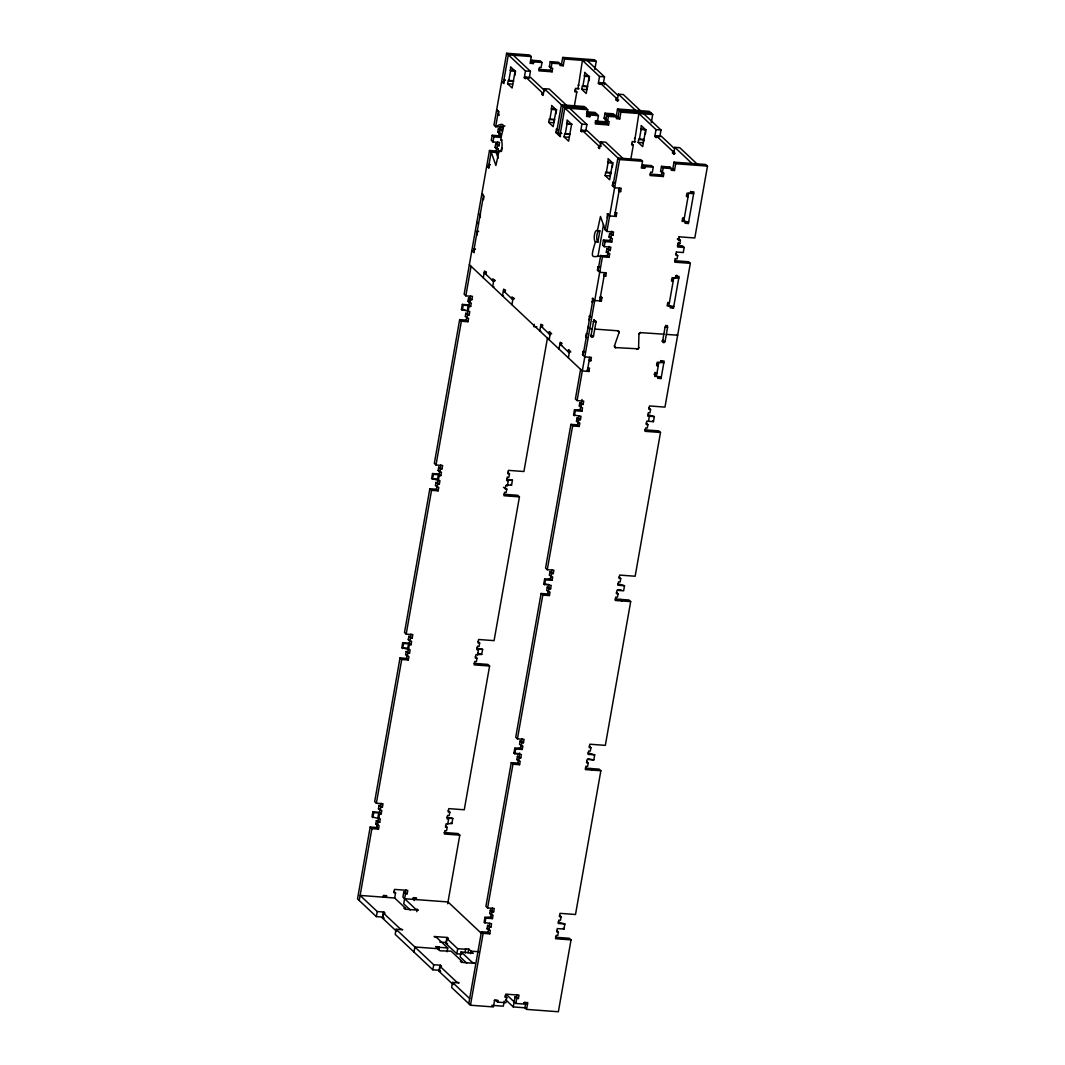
<?xml version="1.0" encoding="UTF-8"?>
<svg xmlns="http://www.w3.org/2000/svg" width="1065" height="1065" viewBox="0 0 1065 1065"><rect width="100%" height="100%" fill="white"/><g stroke="black" fill="none" stroke-linecap="round" stroke-linejoin="round"><path stroke-width="1.5" d="M594.736 329.072L617.647 330.776A1.797 1.624 -46.7 0 1 618.326 330.975A1.797 1.624 -47.8 0 1 618.792 331.428L619.031 332.134A1.89 1.704 -48 0 1 618.951 332.812L614.532 345.686L615.144 347.563L638.148 348.827A1.944 1.731 -46.6 0 0 638.574 348.242L638.933 334.304L640.185 332.6L663.828 334.197M638.76 347.523L638.76 347.483A1.917 1.717 -47.6 0 1 638.587 348.202L638.148 348.827A1.837 1.651 -46 0 1 636.777 349.333M597.998 256.239L603.509 224.542M618.938 332.866L619.031 332.134A1.877 1.691 -48.4 0 0 618.805 331.468L617.647 330.776M498.127 148.94L497.821 152.588L496.117 150.99L489.487 150.498L464.14 294.26L465.831 295.857L472.461 296.35L471.875 299.731L468.52 298.014L467.921 301.395L471.276 303.112L470.677 306.494L468.986 304.896L462.343 304.404L461.451 309.489L469.785 311.566L469.186 314.947L465.831 313.23L465.232 316.625L468.587 318.342L467.988 321.723L466.297 320.126L459.667 319.633L434.32 463.395L436.011 464.992L442.641 465.485L442.042 468.866L438.7 467.149L438.101 470.53L441.456 472.248L440.857 475.629L439.166 474.031L432.523 473.539L431.631 478.611L439.965 480.701L439.366 484.082L436.011 482.365L435.412 485.747L438.767 487.464L438.168 490.845L436.477 489.261L429.847 488.768L404.5 632.53L406.191 634.114L412.821 634.607L412.222 637.988L408.867 636.271L408.281 639.652L411.623 641.383L411.037 644.764L409.333 643.167L402.703 642.674L401.811 647.746L410.132 649.836L409.546 653.218L406.191 651.5L405.592 654.882L408.947 656.599L408.348 659.981L406.657 658.383L400.027 657.89L374.667 801.652L376.371 803.25L383.001 803.742L382.402 807.124L379.047 805.406L378.448 808.788L381.803 810.505L381.217 813.886L379.513 812.302L372.883 811.81L371.991 816.882L380.312 818.958L379.726 822.353L376.371 820.622L375.772 824.017L379.127 825.734L378.528 829.116L376.837 827.518L370.194 827.026L357.521 898.9L376.344 916.619L382.987 917.111L384.106 918.176L382.455 918.057L383.347 912.985L385.011 913.104L383.879 912.039L377.25 911.547L360.116 895.425L394.662 897.995L405.579 908.272L403.928 908.152L405.059 909.204L418.319 910.189L415.536 909.004L402.916 897.129L403.808 892.057L407.163 893.775L407.762 890.393L394.503 889.408L393.904 892.789L395.554 892.923L394.662 897.995M500.816 133.724L500.497 137.372L498.806 135.774L492.176 135.282L491.271 140.354L492.975 141.951L499.605 142.444L499.006 145.825L495.651 144.108L495.065 147.489L498.407 149.207M533.392 63.554L531.701 61.97L531.994 60.279L533.698 61.863L533.392 63.554L530.077 63.314L531.275 56.551L529.571 54.954L506.634 53.25L493.96 125.124L495.651 126.722L502.294 127.214L501.695 130.596L498.34 128.878L497.741 132.26L501.096 133.977M372.83 817.68L373.735 812.595L372.883 811.81M402.663 648.545L403.555 643.473L402.703 642.674M432.483 479.41L433.375 474.338L432.523 473.539M462.303 310.288L463.195 305.202L462.343 304.404M359.224 900.497L371.898 828.623L370.194 827.026M376.371 803.25L401.718 659.488L400.027 657.89M406.191 634.114L431.538 490.353L429.847 488.768M436.011 464.992L461.358 321.231L459.667 319.633M465.831 295.857L471.049 266.263M473.539 252.165L483.483 195.787M488.449 167.604L491.178 152.095L489.487 150.498M492.975 141.951L493.867 136.879L492.176 135.282M498.393 111.226L495.651 126.722C509.603 118.641 500.417 133.471 501.003 139.981A5.924 2.09 -85.8 0 1 501.895 147.383A5.924 2.09 -85.8 0 1 499.019 151.243L495.904 165.474L491.178 152.095L497.821 152.588M503.359 83.03L508.325 54.848L531.275 56.551M474.963 248.837L474.138 248.784L474.098 252.698L471.848 250.568M478.092 231.078L477.266 231.025L477.24 234.939L476.667 234.407M489.873 164.276L489.048 164.21L489.008 168.137L486.758 166.007M499.192 115.193L498.353 115.14L498.953 111.758L496.689 109.628M504.783 79.715L503.958 79.649L503.918 83.563L501.668 81.433M377.809 818.04L378.701 812.968L373.735 812.595M407.629 648.918L408.521 643.832L403.555 643.473M437.449 479.782L438.354 474.71L433.375 474.338M467.282 310.647L468.174 305.575L463.195 305.202M514.781 75.482L515.553 71.129L510.574 70.756L510.601 66.842L515.127 71.102L512.145 88.009L507.619 83.762L508.218 80.381L513.197 80.74M376.837 827.518L377.423 824.137L375.772 824.017M378.022 820.756L378.621 817.374M379.513 812.302L379.912 810.039M380.711 805.526L381.11 803.276M406.657 658.383L407.256 655.002M407.842 651.62L408.441 648.239L401.811 647.746M409.333 643.167L409.732 640.904M410.531 636.404L410.93 634.141M436.477 489.261L437.076 485.866M437.675 482.485L438.261 479.104L433.295 478.744M439.166 474.031L439.552 471.782M440.351 467.269L440.75 465.019M466.297 320.126L466.896 316.744M467.495 313.363L468.094 309.982M468.986 304.896L469.585 301.515L467.921 301.395M470.171 298.133L470.57 295.884M496.117 150.99L496.716 147.609L495.065 147.489M499.006 145.825L497.315 144.228L497.714 141.978M498.806 135.774L499.405 132.393L497.741 132.26M501.695 130.596L500.004 129.011L500.39 126.748M377.463 825.601L378.062 822.22L376.371 820.622M378.661 818.839L379.553 813.766L378.701 812.968M380.152 810.385L380.751 807.004L379.047 805.406M407.283 656.479L407.882 653.098L406.191 651.5M408.481 649.717L409.373 644.631L408.521 643.832M409.972 641.25L410.571 637.868L408.867 636.271M437.103 487.344L437.702 483.963L436.011 482.365M438.301 480.581L439.193 475.509L438.354 474.71M439.792 472.128L440.391 468.733L438.7 467.149M466.936 318.209L467.522 314.827L465.831 313.23M468.121 311.446L469.013 306.374L468.174 305.575M469.612 302.993L470.211 299.611L468.52 298.014M496.756 149.087L497.355 145.705M499.432 133.857L500.031 130.476M513.756 81.273L508.777 80.913L510.574 70.756M502.161 147.676L501.495 151.43L499.019 151.257M483.284 277.779L484.482 271.016L486.439 272.134M485.613 272.081L485.307 273.772L486.146 273.825M376.344 916.619L377.25 911.547M544.867 90.844L530.676 77.479L525.697 77.106L525.391 78.797L524.273 77.732L525.458 70.969L506.634 53.25M383.054 897.129L383.347 895.439L386.675 895.678L386.369 897.382L384.678 895.785M513.303 55.22L530.437 71.342L529.238 78.104L524.273 77.732M495.225 280.707L492.469 280.494L492.762 278.804L493.894 279.869L492.696 286.631L493.947 286.725M383.2 915.847L383.879 912.039M531.994 60.279L540.288 60.891L541.992 62.489L541.087 67.561L539.436 67.428L538.837 70.823L552.109 71.808L552.695 68.413L549.354 66.696L550.246 61.624L558.539 62.249L560.23 63.833L559.937 65.524L563.252 65.777L564.437 59.014L562.746 57.417L561.548 64.18L563.252 65.777M503.479 295.924L502.494 295.857L503.678 289.081L504.81 290.146L504.517 291.837L505.343 291.903M566.394 105.182L549.26 89.061L544.282 88.688L543.097 95.451L541.965 94.386L542.258 92.695L525.697 77.106M396.06 929.266L395.168 934.351L432.816 969.789L439.459 970.282L440.577 971.347L438.926 971.213L439.818 966.141L441.482 966.261L440.351 965.209L433.708 964.717L396.06 929.266L402.703 929.758L399.907 928.573L383.347 912.985M405.472 892.19L405.872 889.927M552.109 71.808L550.405 70.21L551.004 66.829L549.354 66.696M403.808 892.057L405.512 893.655L403.715 903.799L410.265 909.976M551.044 68.293L551.936 63.221L550.246 61.624M511.906 304.71L513.09 297.947L511.959 296.882L511.666 298.573L514.435 298.772M548.661 122.382L549.247 119L554.226 119.373L553.627 122.755L548.661 122.382L553.174 126.642L556.156 109.722L551.643 105.475L551.603 109.389L556.582 109.762L555.81 114.101M554.798 119.906L549.82 119.533L551.603 109.389M412.901 899.339L413.207 897.649L416.522 897.902L416.229 899.592L414.525 897.995L414.085 900.537M416.748 911.667L417.187 909.137M561.255 132.872L560.43 132.806L560.39 136.719L555.877 132.473L556.476 129.091L557.301 129.145M556.449 133.005L561.415 104.809L584.352 106.513L587.747 109.708L586.549 116.471L589.864 116.724L590.17 115.033L586.775 111.838L595.069 112.451L598.463 115.646L597.558 120.718L595.907 120.598L595.308 123.979L608.581 124.964L609.167 121.583L607.516 121.45L604.121 118.268L605.027 113.196L613.307 113.809L616.702 117.004L616.409 118.694L619.723 118.934L620.908 112.171L617.527 108.976L616.329 115.752L619.723 118.934M413.992 952.07L414.884 946.985L437.835 948.689M558.14 134.603L563.105 106.407L586.043 108.111M559.831 136.187L564.796 108.004L587.747 109.708M566.473 123.394L572.025 124.285L567.046 123.913L567.073 119.999L571.599 124.259L568.617 141.166L564.091 136.919L564.69 133.538L570.228 134.443M565.249 134.07L567.046 123.913M574.914 91.63L575.473 88.502M534.177 324.346L533.778 326.609L536.88 326.835M445.463 825.761L447.167 827.359L446.568 830.74L444.904 830.607L444.318 834.002L459.787 835.146L447.686 903.759M447.753 823.977L448.658 818.892L447.806 818.106L452.785 818.466L451.893 823.538L446.102 823.844L445.503 827.225L447.167 827.359M448.152 810.532L449.843 812.129L449.257 815.51L447.593 815.391L446.994 818.772L448.658 818.892M475.296 656.626L476.987 658.223L476.388 661.605L474.724 661.485L474.138 664.866L489.607 666.011L464.26 809.773L448.791 808.628L448.192 812.009L449.843 812.129M477.586 654.842L478.478 649.77L477.626 648.971L482.605 649.344L481.713 654.416L475.922 654.722L475.323 658.103L476.987 658.223M477.972 641.41L479.663 643.007L479.077 646.388L477.413 646.255L476.814 649.637L478.478 649.77M503.452 487.371L506.807 489.088L506.208 492.469L504.557 492.349L503.958 495.731L519.44 496.889L494.08 640.651L478.611 639.493L478.012 642.874L479.663 643.007M506.807 489.088L505.143 488.968L505.742 485.587L507.406 485.707L508.298 480.635L507.446 479.836L512.425 480.209L511.533 485.281L508.218 485.041M507.792 472.274L509.496 473.872L508.897 477.253L507.233 477.133L506.634 480.515L508.298 480.635M574.408 105.688L576.844 91.91L575.14 90.325M578.002 89.061L582.409 60.346L599.542 76.467L604.507 76.84L603.322 83.602L598.344 83.23L599.542 76.467M581.703 89.26L582.302 85.879L587.268 86.238L586.669 89.633L581.703 89.26L586.216 93.507L589.198 76.6L584.685 72.34L584.645 76.254L589.624 76.627L584.086 75.722M587.84 86.771L582.861 86.411L584.645 76.254M540.754 331.015L539.755 330.935L540.953 324.173L542.085 325.238L541.779 326.928L542.618 326.982M588.852 80.98L589.371 78.078M432.816 969.789L433.708 964.717M601.339 144.001L587.135 130.636L582.169 130.263L581.863 131.954L580.745 130.888L581.929 124.126L544.282 88.688M438.447 949.354L438.887 946.812L435.572 946.572L440.085 950.819L451.134 951.152L462.05 961.429L460.399 961.309L461.531 962.374L474.79 963.359L472.008 962.161L461.092 951.884L460.187 956.969L466.736 963.133M439.006 949.887L438.887 946.812M547.53 337.552L523.913 471.515L508.431 470.371L507.832 473.752L509.496 473.872M594.789 69.544L596.227 61.371L594.536 59.773L562.746 57.417M550.059 332.027L549.234 331.974L548.941 333.664L551.697 333.864M588.173 115.127L588.466 113.436L596.759 114.048M569.775 108.377L586.908 124.498L585.71 131.261L580.745 130.888M549.167 339.802L550.365 333.026L549.234 331.974M439.459 970.282L440.351 965.209M461.784 954.147L456.805 953.774L445.889 943.497L446.781 938.425L448.445 938.545L447.313 937.48L434.041 936.494L436.823 937.679L447.753 947.957L447.074 951.764M447.313 937.48L446.408 942.552L439.778 942.059M600.301 84.361L599.475 84.295L599.768 82.604L604.747 82.977L617.767 95.224M604.454 84.668L604.747 82.977M558.965 349.014L560.15 342.251L562.107 343.369M561.282 343.303L560.989 344.993L561.814 345.06M622.865 158.339L605.732 142.217L600.753 141.845L599.568 148.621L598.437 147.556L598.73 145.865L582.169 130.263M456.805 953.774L457.697 948.702L446.781 938.425M439.818 966.141L456.379 981.744L459.175 982.928L452.532 982.436L451.64 987.508L470.464 1005.227L493.401 1006.931L494.599 1000.168L497.914 1000.408L497.621 1002.098L505.915 1002.711L506.807 997.639L505.116 996.041M608.581 124.964L605.186 121.769L605.785 118.388L604.121 118.268M607.516 121.45L608.408 116.378L605.027 113.196M569.269 350.105L568.43 350.039L568.138 351.73L570.907 351.943M568.377 357.867L569.562 351.104L568.43 350.039M465.325 953.122L465.432 948.782L468.746 949.035L473.259 953.282L461.092 951.884M617.993 101.015L616.036 99.897L616.342 98.206L599.768 82.604M617.168 100.949L618.366 94.186L623.331 94.559L640.464 110.68M468.068 952.842L468.746 949.035M605.133 175.552L605.719 172.171L610.698 172.53L610.099 175.911L605.133 175.552L609.646 179.799L612.628 162.892L608.115 158.632L608.075 162.546L613.054 162.918L607.516 162.013M611.27 173.062L606.291 172.703L608.075 162.546M609.659 253.936L606.304 252.205L606.904 248.824L610.258 250.541L610.857 247.16L604.214 246.667L602.524 245.083L603.416 239.998L605.12 241.595L611.749 242.088L612.348 238.706L608.994 236.989L609.593 233.608L612.947 235.325L613.533 231.944L606.904 231.451L605.213 229.854L600.487 216.475L597.385 230.706A5.924 2.09 -85.8 0 0 594.496 234.566A5.924 2.09 -85.8 0 0 595.388 241.981C589.012 262.709 592.619 255.187 607.37 255.72L609.06 257.317L609.659 253.936L608.248 252.605M470.557 953.694L470.996 951.152L478.944 951.751M618.019 117.336L619.218 110.574L651.008 112.93M595.388 241.981L597.878 242.154L599.861 230.879L597.385 230.706M612.282 167.272L612.801 164.369M589.158 360.636L590.822 360.769L591.421 357.387L584.791 356.895L582.528 354.765L583.127 351.383L583.953 351.437M587.055 337.592L585.657 337.006L586.256 333.625L587.081 333.678M589.304 320.059L589.331 316.145L590.17 316.212M592.433 302.3L592.473 298.386L593.298 298.453M603.788 275.808L605.732 276.194L606.331 272.813L599.702 272.321L597.438 270.191L598.037 266.809L598.863 266.876M608.208 213.879L607.383 213.825L607.343 217.739M618.698 191.247L620.642 191.633L621.241 188.252L614.611 187.76L612.348 185.63L612.947 182.248L613.773 182.315M468.773 1003.629L481.447 931.755L488.076 932.248L489.78 933.832L490.366 930.451L487.024 928.733L487.61 925.352L490.965 927.069L491.564 923.688L484.082 922.397L484.974 917.324L490.765 917.018L492.456 918.616L493.055 915.234L489.7 913.517L490.299 910.136L493.654 911.853L494.253 908.472L487.61 907.979L485.92 906.382L511.267 762.62L517.896 763.112L519.6 764.71L520.199 761.329L516.845 759.611L517.43 756.217L520.785 757.934L521.384 754.553L513.902 753.261L514.794 748.189L520.585 747.883L522.276 749.48L522.875 746.099L519.52 744.382L520.119 741L523.474 742.718L524.073 739.336L517.43 738.844L515.74 737.246L541.087 593.485L547.73 593.977L549.42 595.575L550.019 592.193L546.664 590.476L547.264 587.095L550.618 588.812L551.204 585.431L543.722 584.139L544.628 579.067L550.405 578.761L552.109 580.358L552.695 576.964L549.34 575.246L549.939 571.865L553.294 573.582L553.893 570.201L547.264 569.708L545.56 568.111L570.92 424.363L577.549 424.842L579.24 426.439L579.839 423.058L576.485 421.341L577.084 417.959L580.438 419.677L581.024 416.295L573.556 415.004L574.448 409.932L580.225 409.626L581.929 411.223L582.515 407.842L579.174 406.124L579.759 402.743L583.114 404.46L583.713 401.079L577.084 400.586L575.393 398.989L580.611 369.382M583.087 355.297L593.032 298.919M607.942 214.358L605.213 229.854L606.864 229.973M470.464 1005.227L483.137 933.339L481.447 931.755M484.934 923.195L485.826 918.123L484.974 917.324M487.61 907.979L512.957 764.217L511.267 762.62M514.754 754.06L515.646 748.988L514.794 748.189M517.43 738.844L542.791 595.082L541.087 593.485M544.574 584.938L545.466 579.866L544.628 579.067M547.264 569.708L572.611 425.947L570.92 424.363M574.394 415.803L575.286 410.731L574.448 409.932M577.084 400.586L602.431 256.825L600.74 255.227L597.998 270.723L599.662 270.856M604.214 246.667L605.12 241.595M606.904 231.451L619.577 159.564L600.753 141.845M488.076 932.248L488.675 928.853L487.024 928.733M489.274 925.472L489.674 923.222M490.765 917.018L491.364 913.637L489.7 913.517M491.963 910.255L492.349 908.006M517.896 763.112L518.495 759.731L516.845 759.611M519.094 756.35L519.693 752.968M520.585 747.883L521.184 744.502M521.783 741.12L522.183 738.87M547.73 593.977L548.129 591.727M548.914 587.214L549.314 584.965M550.405 578.761L551.004 575.38M551.603 571.998L552.003 569.735M577.549 424.842L577.949 422.592M578.734 418.079L579.134 415.829M580.225 409.626L580.824 406.244M581.423 402.863L582.023 399.481M607.37 255.72L607.822 253.177M610.258 250.541L608.568 248.957L609.007 246.414M611.749 242.088L610.059 240.49L610.644 237.109L608.994 236.989M612.947 235.325L611.243 233.728L611.696 231.198M488.715 930.331L489.314 926.949L487.61 925.352M491.391 915.115L491.99 911.72L490.299 910.136M518.535 761.195L519.134 757.814L517.43 756.217M521.224 745.979L521.81 742.598L520.119 741M548.355 592.073L548.954 588.692L547.264 587.095M551.044 576.844L551.643 573.463L549.939 571.865M578.175 422.938L578.774 419.557L577.084 417.959M580.864 407.722L581.463 404.327L579.759 402.743M587.281 371.352L589.757 357.254M593.485 336.114L595.974 322.029A1.331 1.198 -46.7 0 0 594.949 320.658A1.331 1.198 -46.7 0 0 593.485 321.843L590.995 335.928A1.331 1.198 -46.7 0 0 592.034 337.299A1.331 1.198 -46.7 0 0 593.485 336.114L590.582 335.528M599.702 300.876L604.667 272.693M608.009 253.803L608.594 250.421M610.684 238.587L611.283 235.205M614.611 216.315L619.577 188.132M469.359 264.666L582.302 370.979L588.932 371.472L589.531 368.091L587.867 367.971M592.473 298.386L594.723 300.516L601.366 301.009L601.951 297.628L600.54 296.296M607.383 213.825L609.633 215.942L616.276 216.435L616.582 212.787M630.72 159.777L633.316 145.08L631.612 143.482M634.474 142.217L638.88 113.502L656.013 129.624L660.979 129.997L659.794 136.759L654.815 136.4L656.013 129.624M638.175 142.417L638.76 139.036L643.739 139.409L643.14 142.79L638.175 142.417L642.688 146.664L645.67 129.757L641.157 125.51L641.117 129.424L646.096 129.784L640.558 128.892M644.312 139.941L639.333 139.568L641.117 129.424M645.323 134.137L645.843 131.235M644.644 168.283L642.954 166.686L643.247 164.995L644.937 166.593L644.644 168.283L641.33 168.044L642.514 161.268L640.824 159.683L617.886 157.979L612.908 186.162L614.572 186.282M651.261 122.715L652.699 114.527L649.304 111.346L617.527 108.976M656.772 137.518L655.947 137.452L656.24 135.761L661.219 136.134L674.238 148.381M504.224 1001.127L503.319 1006.199L491.804 1005.347M643.247 164.995L651.54 165.608L653.231 167.205L652.339 172.277L650.675 172.157L650.089 175.539L663.349 176.524L663.948 173.142L660.593 171.425L661.485 166.353L669.779 166.965L671.482 168.563L671.176 170.254L674.491 170.507L675.689 163.73L673.999 162.146L672.8 168.909L674.491 170.507M526.137 1007.889L513.277 1006.931L515.061 996.787L518.415 998.504L519.014 995.123L505.742 994.138L505.143 997.519L506.807 997.639M516.725 996.907L517.124 994.657M663.349 176.524L661.658 174.926L662.257 171.545L660.593 171.425M555.517 937.253L569.349 938.278L571.04 939.876L558.366 1011.75L526.576 1009.394L527.774 1002.631L524.459 1002.378L524.153 1004.069L515.859 1003.456L516.751 998.384L515.061 996.787M662.297 173.023L663.189 167.951L661.485 166.353M669.566 168.23L669.779 166.965M674.465 154.172L672.508 153.054L672.814 151.363L656.24 135.761M673.639 154.119L674.837 147.343L679.803 147.715L696.936 163.837M654.682 374.893L655.135 372.351M571.04 939.876L555.557 938.718L556.156 935.336L557.82 935.456L558.406 932.075L556.755 931.955L557.354 928.573L563.984 929.066L564.876 923.994L558.246 923.501L558.845 920.12L560.496 920.24L561.095 916.859L559.431 916.739L560.03 913.344L575.513 914.502L600.86 770.741L585.377 769.596L585.976 766.201L587.64 766.334L588.239 762.953L586.575 762.82L587.174 759.438L593.804 759.931L594.696 754.859L588.066 754.366L588.665 750.985L590.316 751.105L590.915 747.723L589.264 747.603L589.85 744.222L605.333 745.367L630.68 601.605L615.211 600.46L615.796 597.079L617.46 597.199L618.059 593.817L616.395 593.698L616.994 590.316L623.624 590.809L624.516 585.723L617.886 585.231L618.485 581.849L620.149 581.983L620.735 578.588L619.085 578.468L619.684 575.087L635.153 576.232L660.5 432.47L645.031 431.325L645.616 427.944L647.28 428.063L647.879 424.682L646.215 424.562L646.814 421.181L653.444 421.673L654.349 416.601L647.706 416.109L648.305 412.727L649.97 412.847L650.555 409.466L648.904 409.346L649.504 405.951L664.973 407.11L690.333 263.348L674.851 262.19L675.17 258.542M675.45 258.808L677.1 258.941L677.699 255.56L676.049 255.427L676.355 251.779M676.634 252.046L683.277 252.538L684.169 247.466L677.54 246.974L677.846 243.326M678.125 243.592L679.789 243.712L680.389 240.331L678.725 240.211L679.044 236.563M648.479 421.301L649.37 416.229M658.862 362.393L656.373 376.478L654.056 374.294M662.59 341.253L665.079 327.155A1.331 1.198 -46.7 0 1 666.544 325.983A1.331 1.198 -46.7 0 1 667.569 327.341L665.079 341.426A1.331 1.198 -46.7 0 1 663.615 342.611A1.331 1.198 -46.7 0 1 662.59 341.279L665.079 341.426M668.807 306.014L673.772 277.819M683.717 221.44L688.682 193.258M658.037 376.611L657.731 378.301L661.059 378.541L664.134 361.062L660.819 360.822L660.526 362.513M670.457 306.134L670.165 307.825L673.479 308.078L679.044 276.501L675.729 276.261L675.436 277.952M690.346 193.377L690.639 191.687L693.954 191.94L688.389 223.504L685.075 223.264L685.367 221.573L683.677 219.976M671.482 279.616L673.173 281.2L671.522 281.08L672.121 277.699L678.751 278.191L676.634 275.223M673.999 162.146L705.775 164.503L707.48 166.1L694.806 237.974L679.324 236.829M614.518 345.726L614.532 345.686A1.784 1.611 -46.7 0 0 615.823 347.776M591.621 334.982L590.582 335.688M500.63 127.094L504.903 125.856M564.437 59.014L596.227 61.371M533.698 61.863L541.992 62.489M551.936 63.221L560.23 63.833M538.797 69.345L550.405 70.21M525.458 70.969L530.437 71.342M510.002 70.223L514.981 70.596M578.029 85.147L578.867 85.213M504.517 80.181L505.356 80.248M579.094 88.661L575.779 88.408L575.18 91.79L576.844 91.91M507.619 83.762L512.598 84.122M542.258 92.695L543.083 92.762M616.342 98.206L617.168 98.26M541.965 94.386L542.791 94.452M616.036 99.897L618.805 100.097M620.908 112.171L652.699 114.527M551.044 108.856L556.582 109.762M615.011 115.406L606.717 114.794L605.825 119.866L607.476 119.986L606.877 123.367L595.268 122.502M590.17 115.033L598.463 115.646M608.408 116.378L616.702 117.004M595.242 121.037L605.186 121.769M498.62 114.661L497.794 114.607L498.353 115.14M581.929 124.126L586.908 124.498M557.874 129.677L556.476 129.091M555.877 132.473L556.702 132.539M634.5 138.304L635.339 138.37M566.354 133.657L569.668 133.91M498.34 128.878L500.004 129.011M560.989 133.338L561.827 133.405M635.565 141.818L632.251 141.565L631.652 144.946L633.316 145.08M564.091 136.919L569.069 137.292M493.867 136.879L500.497 137.372M598.73 145.865L601.499 146.065M672.814 151.363L673.639 151.416M501.003 139.981L502.241 140.061M598.437 147.556L599.262 147.609M672.508 153.054L675.277 153.254M495.651 144.108L497.315 144.228M619.577 159.564L642.514 161.268M675.689 163.73L707.48 166.1M644.937 166.593L653.231 167.205M663.189 167.951L671.482 168.563M642.115 166.633L642.954 166.686M671.975 168.842L672.8 168.909M650.049 174.074L661.658 174.926M489.607 164.742L490.433 164.809M614.345 182.847L612.947 182.248M612.348 185.63L613.174 185.696M690.573 191.434L693.661 193.63L687.032 193.138L686.432 196.519L688.083 196.639L686.393 195.041M618.539 190.009L620.642 191.633M483.031 194.283L481.779 194.189L484.043 196.319L483.443 199.701L482.884 199.168M616.861 213.053L614.931 212.667M684.316 218.059L682.652 217.939L682.053 221.32L688.696 221.813M609.593 233.608L611.243 233.728M678.272 238.706L680.389 240.331M603.416 239.998L610.059 240.49M677.5 245.509L682.479 245.869L684.169 247.466M477.826 231.558L478.664 231.611M606.904 248.824L608.568 248.957M675.596 253.923L677.699 255.56M606.304 252.205L607.969 252.338M674.811 260.725L688.629 261.75L690.333 263.348M602.431 256.825L609.06 257.317M474.697 249.317L475.522 249.37M599.422 267.408L598.037 266.809M597.438 270.191L598.264 270.257M675.663 276.008L676.488 276.061M603.629 274.57L605.732 276.194M493.894 279.869L494.719 279.935M504.81 290.146L505.635 290.213M601.951 297.628L600.021 297.228M669.406 302.633L667.742 302.5L667.143 305.895L673.786 306.387M591.874 301.768L592.699 301.834M513.09 297.947L513.916 298.014M470.211 299.611L471.875 299.731M469.013 306.374L470.677 306.494M590.729 316.731L589.331 316.145M461.451 309.489L464.766 309.729M588.745 319.527L589.571 319.593M665.865 325.264A1.331 1.198 -46.7 0 1 665.865 325.744L667.529 325.863M665.079 327.155L667.569 327.341L665.865 325.744M467.522 314.827L469.186 314.947M542.085 325.238L542.91 325.291M666.317 334.383L677.66 335.222L677.087 334.69M461.358 321.231L467.988 321.723M550.365 333.026L551.191 333.092M585.657 337.006L586.482 337.059M584.512 351.969L583.127 351.383M569.562 351.104L570.387 351.17M582.528 354.765L583.354 354.818M660.753 360.569L663.841 362.752L657.198 362.26L656.612 365.641L658.263 365.774L656.572 364.177M656.972 373.096L655.321 372.976L654.722 376.358L661.352 376.85M581.463 404.327L583.114 404.46M575.286 410.731L581.929 411.223M578.774 419.557L580.438 419.677M576.485 421.341L578.149 421.46M644.884 429.847L658.809 430.886L660.5 432.47M572.611 425.947L579.24 426.439M440.391 468.733L442.042 468.866M438.101 470.53L439.752 470.65M506.607 479.037L512.425 480.209M439.193 475.509L440.857 475.629M437.702 483.963L439.366 484.082M503.918 494.267L517.736 495.292L519.44 496.889M431.538 490.353L438.168 490.845M551.643 573.463L553.294 573.582M545.466 579.866L552.109 580.358M543.722 584.139L548.701 584.512M617.807 589.637L621.121 589.877M548.954 588.692L550.618 588.812M615.171 598.983L628.989 600.008L630.68 601.605M542.791 595.082L549.42 595.575M410.571 637.868L412.222 637.988M408.281 639.652L409.932 639.785M476.787 648.172L482.605 649.344M409.373 644.631L411.037 644.764M477.546 653.364L481.713 654.416M407.882 653.098L409.546 653.218M474.098 663.389L487.916 664.414L489.607 666.011M401.718 659.488L408.348 659.981M521.81 742.598L523.474 742.718M515.646 748.988L522.276 749.48M513.902 753.261L518.881 753.634M587.986 758.773L593.804 759.931M519.134 757.814L520.785 757.934M585.351 768.118L599.169 769.143L600.86 770.741M512.957 764.217L519.6 764.71M380.751 807.004L382.402 807.124M378.448 808.788L380.112 808.907M446.954 817.308L452.785 818.466M379.553 813.766L381.217 813.886M378.062 822.22L379.726 822.353M444.172 832.511L458.096 833.549L459.787 835.146M371.898 828.623L378.528 829.116M405.512 893.655L407.163 893.775M404.62 898.727L448.006 901.948L481.353 933.339M491.99 911.72L493.654 911.853M485.826 918.123L492.456 918.616M489.314 926.949L490.965 927.069M483.137 933.339L489.78 933.832M445.889 943.497L447.54 943.617M439.459 947.344L447.753 947.957M457.697 948.702L465.991 949.314M516.751 998.384L518.415 998.504M494.346 1000.394L497.635 1000.634M523.807 1002.578L527.029 1002.817M587.387 60.718L604.507 76.84M643.859 113.875L660.979 129.997M618.366 94.186L635.486 110.321M674.837 147.343L691.957 163.477M598.344 83.23L599.475 84.295M654.815 136.4L655.947 137.452M586.482 113.529L589.864 116.724M686.699 221.906L688.389 223.504M677.313 238.88L678.725 240.211M678.378 242.381L679.789 243.712M614.572 214.85L616.276 216.435M500.883 125.883L502.294 127.214M671.789 306.48L673.479 308.078M599.662 299.411L601.366 301.009M659.355 376.943L661.059 378.541M593.711 319.899L595.974 322.029L593.059 321.444M480.342 213.546L480.315 217.46L479.756 216.927M591.967 328.619L589.757 328.699L588.066 327.101M476.814 222.385L478.505 223.97M648.865 407.868L650.555 409.466M654.349 416.601L647.68 414.631M589.131 359.171L590.822 360.769M652.605 420.875L653.444 421.673M646.189 423.085L647.879 424.682M484.189 272.707L493.588 281.559M503.386 290.772L512.798 299.638M540.647 325.863L550.059 334.716M559.857 343.942L569.269 352.795M587.241 369.874L588.932 371.472M619.045 577.004L620.735 578.588M624.516 585.723L617.846 583.766M510.681 484.482L511.533 485.281M506.554 484.908L507.406 485.707M616.355 592.22L618.059 593.817M508.897 494.626L510.588 496.223M620.149 599.355L621.84 600.953M589.225 746.126L590.915 747.723M594.696 754.859L588.026 752.902M586.535 761.355L588.239 762.953M479.077 663.761L480.768 665.359M590.316 768.491L592.02 770.088M559.405 915.261L561.095 916.859M564.876 923.994L558.206 922.024M451.041 822.739L451.893 823.538M563.132 928.267L563.984 929.066M556.715 930.477L558.406 932.075M560.496 937.613L562.187 939.21M527.468 1004.322L525.777 1002.724L524.885 1007.796L526.576 1009.394M506.527 994.67L515.859 1003.456M393.864 891.325L395.554 892.923M505.635 999.742L513.277 1006.931M495.931 1000.501L497.621 1002.098M452.532 982.436L469.665 998.557M382.455 918.057L396.646 931.422M438.926 971.213L453.118 984.579M496.157 152.468L498.14 158.232M594.27 319.953A1.331 1.198 -46.7 0 1 594.283 320.432M638.933 334.304A1.731 1.558 -46.7 0 1 640.864 332.533M597.878 242.168A5.924 2.09 -85.8 0 1 596.986 234.753A5.924 2.09 -85.8 0 1 599.861 230.879M663.229 340.267A1.331 1.198 -46.7 0 1 661.884 341.013"/></g></svg>
